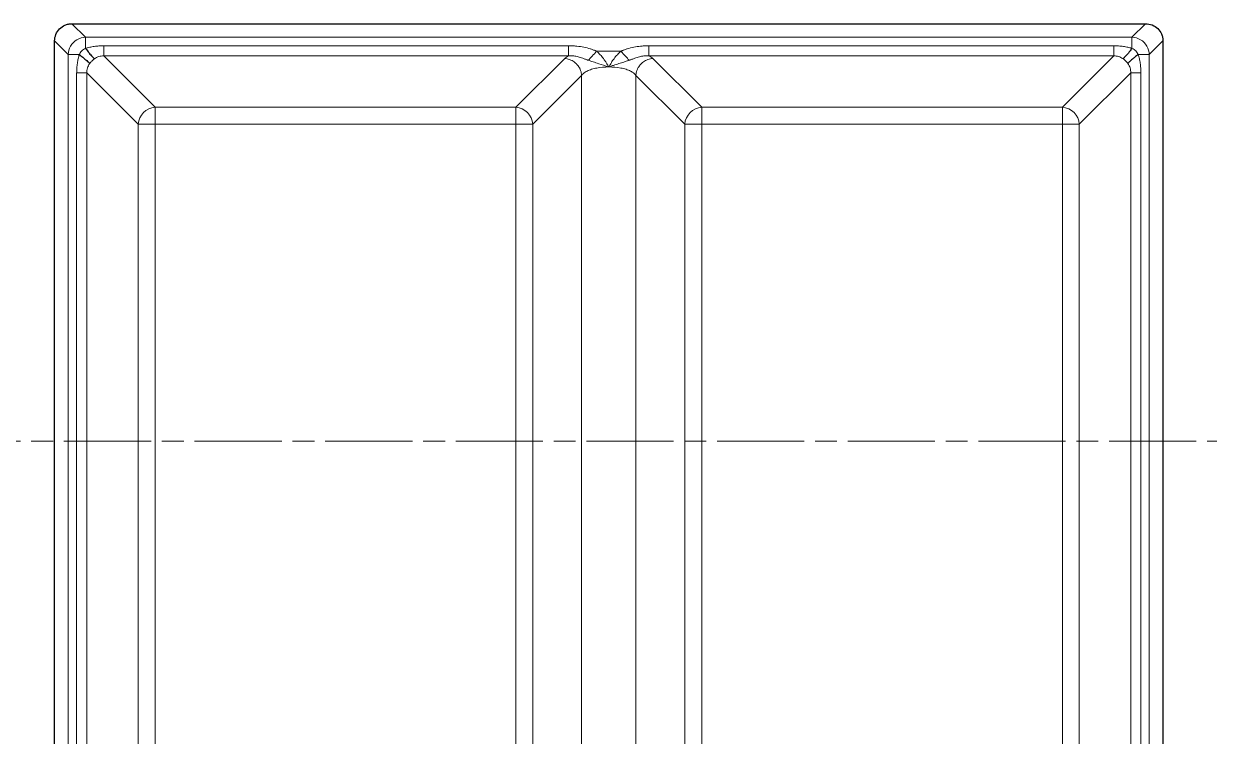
# Model space of a CAD drawing. Header units: millimetres. Extents: x 0 to 1486, y 0 to 1051.
# Drawn here: x 475.75 to 509.69, y 202.78 to 223.18 of the extents above; entities that cross this region are included whole.
import ezdxf

# ---------------------------------------------------------------- set-up
doc = ezdxf.new("R2010")
doc.units = ezdxf.units.MM
doc.header["$LTSCALE"] = 1.25
doc.linetypes.add('CHAIN', pattern=[0.3543, 0.2362, -0.0295, 0.0591, -0.0295])
doc.linetypes.add('LONG_DASH_DOTTED', pattern=[0.3001, 0.2362, -0.0295, 0.0049, -0.0295])
for name, color, linetype, lineweight, true_color in [('Schnittansichtslinien(DIN)', 7, 'LONG_DASH_DOTTED', 9, 0x262659), ('Sichtbare Kanten(DIN)', 7, 'Continuous', 25, 0x262659), ('Sichtbare tangentiale Kanten(DIN)', 7, 'Continuous', 15, 0x1a1a3e)]:
    doc.layers.add(name, color=color, linetype=linetype, lineweight=lineweight, true_color=true_color)

# ---------------------------------------------------------------- blocks, each defined once
blk = doc.blocks.new('2DTransSchnitt1')
at = {"layer": 'Schnittansichtslinien(DIN)', "linetype": 'CHAIN', "ltscale": 6.756708}
blk.add_line((118.191, 168.986), (931.317, 168.986), dxfattribs=at)

msp = doc.modelspace()

# ---------------------------------------------------------------- linework, layer by layer
at = {"layer": 'Sichtbare Kanten(DIN)'}
for p, q in [((477.1286, 223.1839), (507.8683, 223.1839)), ((476.6335, 171.809), (476.6335, 222.6887)), ((508.3635, 222.6887), (508.3635, 171.809))]:
    msp.add_line(p, q, dxfattribs=at)
for points, knots in [([(476.6335, 222.6887), (476.6335, 222.7527), (476.6459, 222.8171), (476.6937, 222.935), (476.7287, 222.9887), (476.8168, 223.0796), (476.8697, 223.1163), (476.9593, 223.1557), (476.9923, 223.1662), (477.0597, 223.1803), (477.0942, 223.1839), (477.1286, 223.1839)], [0, 0, 0, 0, 0.019193526, 0.019193526, 0.038166014, 0.038166014, 0.057250771, 0.057250771, 0.067667509, 0.067667509, 0.078108379, 0.078108379, 0.078108379, 0.078108379]), ([(507.8683, 223.1839), (507.9323, 223.1839), (507.9967, 223.1714), (508.1146, 223.1237), (508.1683, 223.0887), (508.2592, 223.0006), (508.2959, 222.9476), (508.3353, 222.858), (508.3458, 222.825), (508.3598, 222.7577), (508.3635, 222.7232), (508.3635, 222.6887)], [0, 0, 0, 0, 0.019193526, 0.019193526, 0.038166014, 0.038166014, 0.057250771, 0.057250771, 0.067667509, 0.067667509, 0.078108379, 0.078108379, 0.078108379, 0.078108379]), ([(477.5187, 222.4777), (477.5304, 222.4618), (477.542, 222.4462), (477.5536, 222.431), (477.5681, 222.4119), (477.5825, 222.3934), (477.5965, 222.3756), (477.605, 222.3649), (477.6133, 222.3546), (477.6215, 222.3445), (477.6379, 222.3243), (477.6537, 222.3054), (477.6687, 222.2881), (477.6838, 222.2708), (477.698, 222.255), (477.7112, 222.241), (477.7178, 222.234), (477.7241, 222.2275), (477.7302, 222.2215), (477.7402, 222.2114), (477.7495, 222.2026), (477.7579, 222.1953), (477.7647, 222.1894), (477.7708, 222.1845), (477.7763, 222.1805)], [-1.0769104, -1.0769104, -1.0769104, -1.0769104, -0.9572537, -0.9572537, -0.9572537, -0.8077, -0.8077, -0.8077, -0.7179403, -0.7179403, -0.7179403, -0.5384552, -0.5384552, -0.5384552, -0.3589701, -0.3589701, -0.3589701, -0.2692104, -0.2692104, -0.2692104, -0.1196567, -0.1196567, -0.1196567, 0, 0, 0, 0]), ([(507.4782, 222.4777), (507.4666, 222.4618), (507.4549, 222.4462), (507.4433, 222.431), (507.4288, 222.4119), (507.4145, 222.3934), (507.4004, 222.3756), (507.392, 222.3649), (507.3836, 222.3546), (507.3754, 222.3445), (507.359, 222.3243), (507.3432, 222.3054), (507.3282, 222.2881), (507.3131, 222.2708), (507.2989, 222.255), (507.2857, 222.241), (507.2791, 222.234), (507.2728, 222.2275), (507.2668, 222.2215), (507.2567, 222.2114), (507.2474, 222.2026), (507.239, 222.1953), (507.2323, 222.1894), (507.2261, 222.1845), (507.2206, 222.1805)], [-1.0769104, -1.0769104, -1.0769104, -1.0769104, -0.9572537, -0.9572537, -0.9572537, -0.8077, -0.8077, -0.8077, -0.7179403, -0.7179403, -0.7179403, -0.5384552, -0.5384552, -0.5384552, -0.3589701, -0.3589701, -0.3589701, -0.2692104, -0.2692104, -0.2692104, -0.1196567, -0.1196567, -0.1196567, 0, 0, 0, 0]), ([(477.3397, 222.2986), (477.3555, 222.287), (477.3711, 222.2753), (477.3864, 222.2637), (477.4054, 222.2492), (477.424, 222.2349), (477.4417, 222.2208), (477.4524, 222.2124), (477.4628, 222.204), (477.4728, 222.1958), (477.493, 222.1794), (477.5119, 222.1636), (477.5292, 222.1486), (477.5466, 222.1335), (477.5623, 222.1193), (477.5763, 222.1061), (477.5833, 222.0995), (477.5898, 222.0932), (477.5959, 222.0872), (477.6059, 222.0771), (477.6147, 222.0678), (477.622, 222.0594), (477.6279, 222.0527), (477.6328, 222.0465), (477.6368, 222.041)], [-1.0769104, -1.0769104, -1.0769104, -1.0769104, -0.9572537, -0.9572537, -0.9572537, -0.8077, -0.8077, -0.8077, -0.7179403, -0.7179403, -0.7179403, -0.5384552, -0.5384552, -0.5384552, -0.3589701, -0.3589701, -0.3589701, -0.2692104, -0.2692104, -0.2692104, -0.1196567, -0.1196567, -0.1196567, 0, 0, 0, 0]), ([(507.6573, 222.2986), (507.6414, 222.287), (507.6258, 222.2753), (507.6106, 222.2637), (507.5915, 222.2492), (507.573, 222.2349), (507.5552, 222.2208), (507.5445, 222.2124), (507.5342, 222.204), (507.5241, 222.1958), (507.5039, 222.1794), (507.485, 222.1636), (507.4677, 222.1486), (507.4504, 222.1335), (507.4346, 222.1193), (507.4206, 222.1061), (507.4136, 222.0995), (507.4071, 222.0932), (507.4011, 222.0872), (507.391, 222.0771), (507.3822, 222.0678), (507.3749, 222.0594), (507.369, 222.0527), (507.3641, 222.0465), (507.3601, 222.041)], [-1.0769104, -1.0769104, -1.0769104, -1.0769104, -0.9572537, -0.9572537, -0.9572537, -0.8077, -0.8077, -0.8077, -0.7179403, -0.7179403, -0.7179403, -0.5384552, -0.5384552, -0.5384552, -0.3589701, -0.3589701, -0.3589701, -0.2692104, -0.2692104, -0.2692104, -0.1196567, -0.1196567, -0.1196567, 0, 0, 0, 0])]:
    msp.add_open_spline(points, degree=3, knots=knots, dxfattribs=at)
at = {"layer": 'Sichtbare tangentiale Kanten(DIN)'}
for p, q in [((477.1286, 223.1839), (477.5187, 222.7938)), ((507.8683, 223.1839), (507.4782, 222.7938)), ((476.6335, 222.6887), (477.0236, 222.2986)), ((477.5187, 222.7938), (507.4782, 222.7938)), ((508.3635, 222.6887), (507.9734, 222.2986)), ((478.0416, 222.5529), (478.0416, 222.2613)), ((478.0416, 222.5529), (491.35, 222.5529)), ((491.35, 222.2613), (491.35, 222.5529)), ((492.151, 222.3977), (492.8458, 222.3977)), ((493.647, 222.5529), (493.647, 222.2613)), ((493.647, 222.5529), (506.9553, 222.5529)), ((506.9553, 222.2613), (506.9553, 222.5529)), ((477.3397, 222.2986), (477.0236, 222.2986)), ((477.0236, 172.1991), (477.0236, 222.2986)), ((478.0416, 222.2613), (491.35, 222.2613)), ((478.0416, 222.2613), (479.5126, 220.7903)), ((489.8365, 220.7903), (491.2361, 222.188)), ((493.647, 222.2613), (506.9553, 222.2613)), ((495.1604, 220.7903), (493.7608, 222.188)), ((506.9553, 222.2613), (505.4843, 220.7903)), ((507.9734, 222.2986), (507.9734, 172.1991)), ((477.2644, 221.7758), (477.556, 221.7758)), ((477.2644, 221.7758), (477.2644, 172.722)), ((477.556, 221.7758), (477.556, 172.722)), ((477.556, 221.7758), (479.0271, 220.3047)), ((490.3221, 220.3047), (491.7216, 221.7024)), ((491.7216, 221.7024), (491.7216, 172.7953)), ((494.6749, 220.3047), (493.2753, 221.7024)), ((493.2753, 221.7024), (493.2753, 172.7953)), ((507.4409, 221.7758), (505.9699, 220.3047)), ((507.7325, 221.7758), (507.4409, 221.7758)), ((507.4409, 221.7758), (507.4409, 172.722)), ((507.7325, 221.7758), (507.7325, 172.722)), ((479.5126, 220.7903), (489.8365, 220.7903)), ((479.5126, 220.3047), (479.5126, 220.7903)), ((489.8365, 220.7903), (489.8365, 220.3047)), ((495.1604, 220.7903), (505.4843, 220.7903)), ((495.1604, 220.3047), (495.1604, 220.7903)), ((505.4843, 220.7903), (505.4843, 220.3047)), ((479.0271, 174.193), (479.0271, 220.3047)), ((479.5126, 220.3047), (479.0271, 220.3047)), ((479.5126, 174.193), (479.5126, 220.3047)), ((479.5126, 220.3047), (489.8365, 220.3047)), ((490.3221, 220.3047), (489.8365, 220.3047)), ((489.8365, 220.3047), (489.8365, 174.193)), ((490.3221, 220.3047), (490.3221, 174.193)), ((495.1604, 220.3047), (494.6749, 220.3047)), ((494.6749, 220.3047), (494.6749, 174.193)), ((495.1604, 220.3047), (505.4843, 220.3047)), ((495.1604, 220.3047), (495.1604, 174.193)), ((505.9699, 220.3047), (505.4843, 220.3047)), ((505.4843, 220.3047), (505.4843, 174.193)), ((505.9699, 220.3047), (505.9699, 174.193))]:
    msp.add_line(p, q, dxfattribs=at)
for centre, major_axis, ratio, start_param, end_param in [((492.1511, 222.3977), (-0.3343, -0.3717), 0.0000692, 4.7125872, 5.493443), ((492.8457, 222.3976), (-0.3344, 0.3717), 0.0000692, 3.9311733, 4.7123471), ((492.2928, 222.1295), (1.094, 0.0179), 0.2634519, 2.6053414, 2.8754525), ((492.7041, 222.1295), (1.094, -0.0179), 0.2634519, 0.2661401, 0.5362513), ((479.5126, 220.3047), (0.3536, 0.3536), 0.9446321, 0.8138776, 2.327715), ((489.8365, 220.3047), (-0.3533, 0.3538), 0.9445654, 3.9561594, 5.4699263), ((495.1604, 220.3047), (-0.3533, -0.3538), 0.9445654, 3.9548516, 5.4686186), ((505.4843, 220.3047), (-0.3536, 0.3536), 0.9446321, 3.9554703, 5.4693077)]:
    msp.add_ellipse(centre, major_axis=major_axis, ratio=ratio, start_param=start_param, end_param=end_param, dxfattribs=at)
for points in [[(477.0236, 222.2986), (477.0249, 222.3843), (477.0728, 222.5554), (477.2619, 222.7445), (477.433, 222.7924), (477.5187, 222.7938)], [(507.9734, 222.2986), (507.972, 222.3843), (507.9241, 222.5554), (507.735, 222.7445), (507.5639, 222.7924), (507.4782, 222.7938)]]:
    msp.add_open_spline(points, degree=3, dxfattribs=at)
for points, knots in [([(477.5187, 222.7938), (477.5187, 222.7872), (477.5187, 222.7568), (477.5187, 222.6657), (477.5187, 222.5643), (477.5187, 222.4981), (477.5187, 222.4777)], [0, 0, 0, 0, 0.14235484, 0.28470968, 0.42706452, 0.48919907, 0.48919907, 0.48919907, 0.48919907]), ([(507.4782, 222.4777), (507.4782, 222.4981), (507.4782, 222.5643), (507.4782, 222.6657), (507.4782, 222.7568), (507.4782, 222.7872), (507.4782, 222.7938)], [-0.48919907, -0.48919907, -0.48919907, -0.48919907, -0.42706452, -0.28470968, -0.14235484, 0, 0, 0, 0]), ([(477.3397, 222.2986), (477.348, 222.3157), (477.3669, 222.3511), (477.4079, 222.4041), (477.4626, 222.4484), (477.4996, 222.4683), (477.5187, 222.4777)], [0, 0, 0, 0, 0.06385433, 0.1271103, 0.18750841, 0.25908506, 0.25908506, 0.25908506, 0.25908506]), ([(478.0416, 222.5529), (478.0299, 222.5528), (478.0182, 222.5528), (478.0065, 222.5526), (477.9948, 222.5524), (477.9831, 222.5521), (477.9715, 222.5516), (477.9482, 222.5508), (477.925, 222.5496), (477.9019, 222.548), (477.8559, 222.5448), (477.8105, 222.5399), (477.7664, 222.5335), (477.7221, 222.5271), (477.6791, 222.5191), (477.6377, 222.5097), (477.617, 222.505), (477.5968, 222.5), (477.5769, 222.4946), (477.567, 222.492), (477.5572, 222.4892), (477.5475, 222.4864), (477.5378, 222.4835), (477.5282, 222.4806), (477.5187, 222.4777)], [0, 0, 0, 0, 0.03321382, 0.03321382, 0.03321382, 0.06641125, 0.06641125, 0.06641125, 0.13277377, 0.13277377, 0.13277377, 0.26517816, 0.26517816, 0.26517816, 0.3981672, 0.3981672, 0.3981672, 0.46455773, 0.46455773, 0.46455773, 0.4977404, 0.4977404, 0.4977404, 0.53089995, 0.53089995, 0.53089995, 0.53089995]), ([(492.151, 222.3977), (492.144, 222.4005), (492.137, 222.4032), (492.13, 222.406), (492.123, 222.4087), (492.116, 222.4115), (492.1089, 222.4142), (492.0948, 222.4197), (492.0805, 222.4251), (492.066, 222.4304), (492.0372, 222.441), (492.0077, 222.4512), (491.9774, 222.4609), (491.9741, 222.4619), (491.9708, 222.463), (491.9674, 222.464), (491.9092, 222.4822), (491.8478, 222.4982), (491.7833, 222.5113), (491.7204, 222.5241), (491.6546, 222.5341), (491.587, 222.541), (491.5824, 222.5415), (491.5777, 222.542), (491.573, 222.5424), (491.5365, 222.5459), (491.4995, 222.5485), (491.4622, 222.5503), (491.4436, 222.5512), (491.4249, 222.5518), (491.4062, 222.5522), (491.3875, 222.5526), (491.3687, 222.5527), (491.35, 222.5529)], [0, 0, 0, 0, 0.02582867, 0.02582867, 0.02582867, 0.05159429, 0.05159429, 0.05159429, 0.10298265, 0.10298265, 0.10298265, 0.20556131, 0.20556131, 0.20556131, 0.21674073, 0.21674073, 0.21674073, 0.4126769, 0.4126769, 0.4126769, 0.60355799, 0.60355799, 0.60355799, 0.61667445, 0.61667445, 0.61667445, 0.71946381, 0.71946381, 0.71946381, 0.77085238, 0.77085238, 0.77085238, 0.82223246, 0.82223246, 0.82223246, 0.82223246]), ([(492.4985, 221.9455), (492.4928, 221.956), (492.487, 221.9664), (492.481, 221.9767), (492.4751, 221.9871), (492.469, 221.9973), (492.4629, 222.0076), (492.4506, 222.028), (492.4381, 222.0483), (492.4253, 222.0685), (492.4076, 222.0966), (492.3894, 222.1246), (492.37, 222.1515), (492.3615, 222.1633), (492.3528, 222.175), (492.3441, 222.1865), (492.3151, 222.2246), (492.2846, 222.2614), (492.2524, 222.2967), (492.2363, 222.3144), (492.2198, 222.3316), (492.2029, 222.3485), (492.1945, 222.3569), (492.186, 222.3652), (492.1773, 222.3734), (492.1686, 222.3816), (492.1598, 222.3896), (492.151, 222.3977)], [0, 0, 0, 0, 0.03587341, 0.03587341, 0.03587341, 0.0717053, 0.0717053, 0.0717053, 0.1433193, 0.1433193, 0.1433193, 0.24303135, 0.24303135, 0.24303135, 0.28653169, 0.28653169, 0.28653169, 0.42986377, 0.42986377, 0.42986377, 0.50150274, 0.50150274, 0.50150274, 0.53727845, 0.53727845, 0.53727845, 0.57301031, 0.57301031, 0.57301031, 0.57301031]), ([(492.8458, 222.3977), (492.837, 222.3896), (492.8282, 222.3816), (492.8195, 222.3734), (492.8108, 222.3652), (492.8023, 222.3569), (492.7938, 222.3484), (492.7769, 222.3316), (492.7604, 222.3143), (492.7444, 222.2967), (492.7111, 222.2601), (492.6796, 222.222), (492.6498, 222.1825), (492.622, 222.1457), (492.5966, 222.1071), (492.5719, 222.0683), (492.559, 222.0482), (492.5464, 222.0279), (492.5341, 222.0075), (492.5279, 221.9973), (492.5218, 221.987), (492.5159, 221.9767), (492.5099, 221.9664), (492.5042, 221.956), (492.4985, 221.9455)], [0, 0, 0, 0, 0.03572786, 0.03572786, 0.03572786, 0.07149696, 0.07149696, 0.07149696, 0.14312065, 0.14312065, 0.14312065, 0.29141532, 0.29141532, 0.29141532, 0.4296401, 0.4296401, 0.4296401, 0.50120872, 0.50120872, 0.50120872, 0.53702595, 0.53702595, 0.53702595, 0.57289689, 0.57289689, 0.57289689, 0.57289689]), ([(492.8458, 222.3977), (492.8528, 222.4005), (492.8597, 222.4032), (492.8667, 222.406), (492.8737, 222.4087), (492.8808, 222.4115), (492.8879, 222.4142), (492.902, 222.4197), (492.9163, 222.4251), (492.9308, 222.4304), (492.9596, 222.441), (492.9892, 222.4512), (493.0195, 222.4609), (493.0228, 222.4619), (493.0261, 222.4629), (493.0294, 222.464), (493.0876, 222.4821), (493.149, 222.4982), (493.2135, 222.5113), (493.2764, 222.5241), (493.3422, 222.5341), (493.4098, 222.541), (493.4145, 222.5415), (493.4192, 222.542), (493.4238, 222.5424), (493.4604, 222.5459), (493.4974, 222.5485), (493.5347, 222.5503), (493.5533, 222.5512), (493.572, 222.5518), (493.5907, 222.5522), (493.6095, 222.5526), (493.6282, 222.5527), (493.647, 222.5529)], [0, 0, 0, 0, 0.02583351, 0.02583351, 0.02583351, 0.05160361, 0.05160361, 0.05160361, 0.10300036, 0.10300036, 0.10300036, 0.20559562, 0.20559562, 0.20559562, 0.21673382, 0.21673382, 0.21673382, 0.41266739, 0.41266739, 0.41266739, 0.60358148, 0.60358148, 0.60358148, 0.61677746, 0.61677746, 0.61677746, 0.71958411, 0.71958411, 0.71958411, 0.77098124, 0.77098124, 0.77098124, 0.82236981, 0.82236981, 0.82236981, 0.82236981]), ([(506.9553, 222.5529), (506.9671, 222.5528), (506.9787, 222.5528), (506.9904, 222.5526), (507.0021, 222.5524), (507.0138, 222.5521), (507.0254, 222.5516), (507.0487, 222.5508), (507.072, 222.5496), (507.095, 222.548), (507.1411, 222.5448), (507.1865, 222.5399), (507.2305, 222.5335), (507.2748, 222.5271), (507.3178, 222.5191), (507.3592, 222.5097), (507.3799, 222.505), (507.4001, 222.5), (507.42, 222.4946), (507.4299, 222.492), (507.4397, 222.4892), (507.4494, 222.4864), (507.4591, 222.4835), (507.4687, 222.4806), (507.4782, 222.4777)], [0, 0, 0, 0, 0.03321382, 0.03321382, 0.03321382, 0.06641125, 0.06641125, 0.06641125, 0.13277377, 0.13277377, 0.13277377, 0.26517816, 0.26517816, 0.26517816, 0.3981672, 0.3981672, 0.3981672, 0.46455773, 0.46455773, 0.46455773, 0.4977404, 0.4977404, 0.4977404, 0.53089995, 0.53089995, 0.53089995, 0.53089995]), ([(507.6573, 222.2986), (507.6489, 222.3157), (507.63, 222.3511), (507.589, 222.4041), (507.5344, 222.4484), (507.4973, 222.4683), (507.4782, 222.4777)], [0, 0, 0, 0, 0.06385433, 0.1271103, 0.18750841, 0.25908506, 0.25908506, 0.25908506, 0.25908506]), ([(477.2644, 221.7758), (477.2645, 221.7875), (477.2646, 221.7991), (477.2648, 221.8108), (477.2649, 221.8225), (477.2653, 221.8342), (477.2657, 221.8458), (477.2665, 221.8691), (477.2677, 221.8924), (477.2693, 221.9154), (477.2726, 221.9615), (477.2774, 222.0069), (477.2838, 222.0509), (477.2902, 222.0952), (477.2982, 222.1382), (477.3076, 222.1796), (477.3123, 222.2003), (477.3174, 222.2205), (477.3227, 222.2404), (477.3254, 222.2503), (477.3281, 222.2601), (477.3309, 222.2698), (477.3338, 222.2795), (477.3367, 222.2891), (477.3397, 222.2986)], [0, 0, 0, 0, 0.03321382, 0.03321382, 0.03321382, 0.06641125, 0.06641125, 0.06641125, 0.13277377, 0.13277377, 0.13277377, 0.26517816, 0.26517816, 0.26517816, 0.3981672, 0.3981672, 0.3981672, 0.46455773, 0.46455773, 0.46455773, 0.4977404, 0.4977404, 0.4977404, 0.53089997, 0.53089997, 0.53089997, 0.53089997]), ([(477.556, 221.7758), (477.5535, 221.825), (477.5655, 221.9213), (477.6094, 222.0036), (477.6368, 222.041)], [0, 0, 0, 0, 0.14249094, 0.285274, 0.285274, 0.285274, 0.285274]), ([(477.6368, 222.041), (477.6559, 222.0669), (477.6986, 222.1178), (477.7494, 222.1607), (477.7763, 222.1805)], [0, 0, 0, 0, 0.09759049, 0.19891575, 0.19891575, 0.19891575, 0.19891575]), ([(478.0416, 222.2613), (477.9923, 222.2638), (477.896, 222.2519), (477.8137, 222.2079), (477.7763, 222.1805)], [0, 0, 0, 0, 0.14249094, 0.285274, 0.285274, 0.285274, 0.285274]), ([(491.2361, 222.188), (491.2478, 222.1873), (491.2594, 222.1862), (491.2711, 222.1847), (491.2944, 222.1817), (491.3176, 222.177), (491.3404, 222.1707), (491.3661, 222.1636), (491.3913, 222.1545), (491.4158, 222.1434), (491.4565, 222.1249), (491.495, 222.101), (491.5299, 222.0726), (491.5439, 222.0612), (491.5573, 222.0491), (491.57, 222.0364), (491.5828, 222.0236), (491.5948, 222.0102), (491.6062, 221.9963), (491.6289, 221.9683), (491.6488, 221.9381), (491.6653, 221.9063), (491.6694, 221.8983), (491.6733, 221.8903), (491.677, 221.8821), (491.6881, 221.8577), (491.6972, 221.8324), (491.7043, 221.8068), (491.7106, 221.7839), (491.7153, 221.7608), (491.7183, 221.7374), (491.7198, 221.7258), (491.7209, 221.7141), (491.7216, 221.7024)], [-1.5137969, -1.5137969, -1.5137969, -1.5137969, -1.4417114, -1.4417114, -1.4417114, -1.2975402, -1.2975402, -1.2975402, -1.1353545, -1.1353545, -1.1353545, -0.8650268, -0.8650268, -0.8650268, -0.7568985, -0.7568985, -0.7568985, -0.6487701, -0.6487701, -0.6487701, -0.4325134, -0.4325134, -0.4325134, -0.3784425, -0.3784425, -0.3784425, -0.2162567, -0.2162567, -0.2162567, -0.0720856, -0.0720856, -0.0720856, 0, 0, 0, 0]), ([(491.9157, 222.136), (491.9084, 222.1384), (491.9012, 222.1408), (491.8941, 222.1431), (491.8871, 222.1455), (491.8801, 222.1479), (491.8734, 222.1503), (491.8598, 222.155), (491.8467, 222.1597), (491.8339, 222.1644), (491.8057, 222.1748), (491.7793, 222.1849), (491.7534, 222.1943), (491.7088, 222.2106), (491.666, 222.225), (491.6228, 222.2362), (491.5808, 222.2472), (491.5386, 222.2551), (491.496, 222.2596), (491.4702, 222.2623), (491.4443, 222.2637), (491.4184, 222.2639), (491.407, 222.264), (491.3955, 222.2638), (491.3841, 222.2634), (491.3727, 222.2629), (491.3613, 222.2621), (491.35, 222.2613)], [0, 0, 0, 0, 0.01897293, 0.01897293, 0.01897293, 0.03796717, 0.03796717, 0.03796717, 0.0760056, 0.0760056, 0.0760056, 0.16042953, 0.16042953, 0.16042953, 0.30545971, 0.30545971, 0.30545971, 0.44674817, 0.44674817, 0.44674817, 0.53248555, 0.53248555, 0.53248555, 0.57052339, 0.57052339, 0.57052339, 0.60860904, 0.60860904, 0.60860904, 0.60860904]), ([(492.4985, 221.9455), (492.3964, 221.9812), (492.2328, 222.0323), (492.0494, 222.0919), (491.9587, 222.1221), (491.9157, 222.136)], [0, 0, 0, 0, 0.26896939, 0.45156772, 0.63416606, 0.63416606, 0.63416606, 0.63416606]), ([(493.0812, 222.136), (493.0719, 222.1329), (493.0624, 222.1299), (493.0529, 222.1268), (493.0433, 222.1237), (493.0336, 222.1205), (493.0238, 222.1173), (493.0042, 222.1108), (492.984, 222.1042), (492.9631, 222.0973), (492.92, 222.0831), (492.8738, 222.0679), (492.8234, 222.0518), (492.7764, 222.0367), (492.7257, 222.0208), (492.6723, 222.0036), (492.6446, 221.9947), (492.6162, 221.9854), (492.5871, 221.9757), (492.5727, 221.9709), (492.558, 221.966), (492.5432, 221.9609), (492.5284, 221.9559), (492.5134, 221.9507), (492.4985, 221.9455)], [0, 0, 0, 0, 0.0397614, 0.0397614, 0.0397614, 0.07945706, 0.07945706, 0.07945706, 0.15871475, 0.15871475, 0.15871475, 0.32258972, 0.32258972, 0.32258972, 0.47589741, 0.47589741, 0.47589741, 0.55516807, 0.55516807, 0.55516807, 0.59470835, 0.59470835, 0.59470835, 0.63418302, 0.63418302, 0.63418302, 0.63418302]), ([(493.0812, 222.136), (493.0885, 222.1383), (493.0957, 222.1407), (493.1028, 222.1431), (493.1099, 222.1455), (493.1168, 222.1478), (493.1236, 222.1502), (493.1372, 222.155), (493.1503, 222.1597), (493.163, 222.1644), (493.1912, 222.1747), (493.2176, 222.1848), (493.2435, 222.1943), (493.288, 222.2106), (493.3309, 222.225), (493.374, 222.2362), (493.416, 222.2472), (493.4583, 222.2551), (493.5008, 222.2596), (493.5267, 222.2623), (493.5526, 222.2637), (493.5785, 222.2639), (493.5899, 222.264), (493.6014, 222.2638), (493.6128, 222.2634), (493.6242, 222.2629), (493.6356, 222.2621), (493.647, 222.2613)], [0, 0, 0, 0, 0.01897228, 0.01897228, 0.01897228, 0.03796594, 0.03796594, 0.03796594, 0.07600353, 0.07600353, 0.07600353, 0.16039524, 0.16039524, 0.16039524, 0.30539712, 0.30539712, 0.30539712, 0.44668431, 0.44668431, 0.44668431, 0.53247752, 0.53247752, 0.53247752, 0.57051482, 0.57051482, 0.57051482, 0.60860001, 0.60860001, 0.60860001, 0.60860001]), ([(493.2753, 221.7024), (493.276, 221.7141), (493.2771, 221.7258), (493.2786, 221.7374), (493.2816, 221.7608), (493.2863, 221.7839), (493.2926, 221.8068), (493.2997, 221.8324), (493.3088, 221.8577), (493.3199, 221.8821), (493.3236, 221.8903), (493.3275, 221.8983), (493.3316, 221.9063), (493.3481, 221.9381), (493.368, 221.9683), (493.3907, 221.9963), (493.4021, 222.0102), (493.4142, 222.0236), (493.4269, 222.0364), (493.4396, 222.0491), (493.453, 222.0612), (493.467, 222.0726), (493.5019, 222.101), (493.5404, 222.1249), (493.5812, 222.1434), (493.6056, 222.1545), (493.6308, 222.1636), (493.6565, 222.1707), (493.6793, 222.177), (493.7025, 222.1817), (493.7258, 222.1847), (493.7375, 222.1862), (493.7492, 222.1873), (493.7608, 222.188)], [-1.5137969, -1.5137969, -1.5137969, -1.5137969, -1.4417114, -1.4417114, -1.4417114, -1.2975402, -1.2975402, -1.2975402, -1.1353545, -1.1353545, -1.1353545, -1.0812835, -1.0812835, -1.0812835, -0.8650268, -0.8650268, -0.8650268, -0.7568985, -0.7568985, -0.7568985, -0.6487701, -0.6487701, -0.6487701, -0.3784425, -0.3784425, -0.3784425, -0.2162567, -0.2162567, -0.2162567, -0.0720856, -0.0720856, -0.0720856, 0, 0, 0, 0]), ([(506.9553, 222.2613), (507.0046, 222.2638), (507.1009, 222.2519), (507.1832, 222.2079), (507.2206, 222.1805)], [0, 0, 0, 0, 0.14249094, 0.285274, 0.285274, 0.285274, 0.285274]), ([(507.3601, 222.041), (507.341, 222.0669), (507.2983, 222.1178), (507.2475, 222.1607), (507.2206, 222.1805)], [0, 0, 0, 0, 0.09759049, 0.19891575, 0.19891575, 0.19891575, 0.19891575]), ([(507.4409, 221.7758), (507.4434, 221.825), (507.4315, 221.9213), (507.3875, 222.0036), (507.3601, 222.041)], [0, 0, 0, 0, 0.14249094, 0.285274, 0.285274, 0.285274, 0.285274]), ([(507.7325, 221.7758), (507.7324, 221.7875), (507.7324, 221.7991), (507.7322, 221.8108), (507.732, 221.8225), (507.7317, 221.8342), (507.7312, 221.8458), (507.7304, 221.8691), (507.7292, 221.8924), (507.7276, 221.9154), (507.7244, 221.9615), (507.7195, 222.0069), (507.7131, 222.0509), (507.7067, 222.0952), (507.6987, 222.1382), (507.6893, 222.1796), (507.6846, 222.2003), (507.6796, 222.2205), (507.6742, 222.2404), (507.6716, 222.2503), (507.6688, 222.2601), (507.666, 222.2698), (507.6631, 222.2795), (507.6602, 222.2891), (507.6573, 222.2986)], [0, 0, 0, 0, 0.03321382, 0.03321382, 0.03321382, 0.06641125, 0.06641125, 0.06641125, 0.13277377, 0.13277377, 0.13277377, 0.26517816, 0.26517816, 0.26517816, 0.3981672, 0.3981672, 0.3981672, 0.46455773, 0.46455773, 0.46455773, 0.4977404, 0.4977404, 0.4977404, 0.53089997, 0.53089997, 0.53089997, 0.53089997]), ([(507.9734, 222.2986), (507.9708, 222.2986), (507.967, 222.2986), (507.9621, 222.2986), (507.9552, 222.2986), (507.9461, 222.2986), (507.9348, 222.2986), (507.9298, 222.2986), (507.9243, 222.2986), (507.9184, 222.2986), (507.9016, 222.2986), (507.8816, 222.2986), (507.8588, 222.2986), (507.8428, 222.2986), (507.8253, 222.2986), (507.8068, 222.2986), (507.7899, 222.2986), (507.772, 222.2986), (507.7533, 222.2986), (507.7392, 222.2986), (507.7247, 222.2986), (507.7099, 222.2986), (507.6927, 222.2986), (507.6751, 222.2986), (507.6573, 222.2986)], [0, 0, 0, 0, 0.1366456, 0.1366456, 0.1366456, 0.3250932, 0.3250932, 0.3250932, 0.4099368, 0.4099368, 0.4099368, 0.6502295, 0.6502295, 0.6502295, 0.8198736, 0.8198736, 0.8198736, 0.9753762, 0.9753762, 0.9753762, 1.0931648, 1.0931648, 1.0931648, 1.2298104, 1.2298104, 1.2298104, 1.2298104]), ([(491.7216, 221.7024), (491.7428, 221.7368), (491.7785, 221.7697), (491.8265, 221.7994), (491.8425, 221.8093), (491.8598, 221.8189), (491.8785, 221.828), (491.9158, 221.8463), (491.9583, 221.8629), (492.0049, 221.8775), (492.0515, 221.892), (492.1023, 221.9045), (492.1557, 221.9146), (492.2625, 221.9348), (492.3803, 221.9455), (492.4985, 221.9455)], [-3.6908115, -3.6908115, -3.6908115, -3.6908115, -3.4165011, -3.4165011, -3.4165011, -3.3249583, -3.3249583, -3.3249583, -3.1418909, -3.1418909, -3.1418909, -2.9591052, -2.9591052, -2.9591052, -2.5932521, -2.5932521, -2.5932521, -2.5932521]), ([(492.4985, 221.9455), (492.6166, 221.9455), (492.7344, 221.9348), (492.8412, 221.9146), (492.8946, 221.9045), (492.9454, 221.892), (492.992, 221.8775), (493.0387, 221.8629), (493.0811, 221.8463), (493.1184, 221.828), (493.1371, 221.8189), (493.1544, 221.8093), (493.1704, 221.7994), (493.2184, 221.7697), (493.2541, 221.7368), (493.2753, 221.7024)], [-2.5932521, -2.5932521, -2.5932521, -2.5932521, -2.2273989, -2.2273989, -2.2273989, -2.0446132, -2.0446132, -2.0446132, -1.8615458, -1.8615458, -1.8615458, -1.770003, -1.770003, -1.770003, -1.4956926, -1.4956926, -1.4956926, -1.4956926])]:
    msp.add_open_spline(points, degree=3, knots=knots, dxfattribs=at)

# ---------------------------------------------------------------- block references
at = {"layer": 'Schnittansichtslinien(DIN)', "xscale": 1.25, "yscale": 1.25, "zscale": 1.25}
msp.add_blockref('2DTransSchnitt1', (0, 0), dxfattribs=at)

doc.saveas('drawing.dxf')
